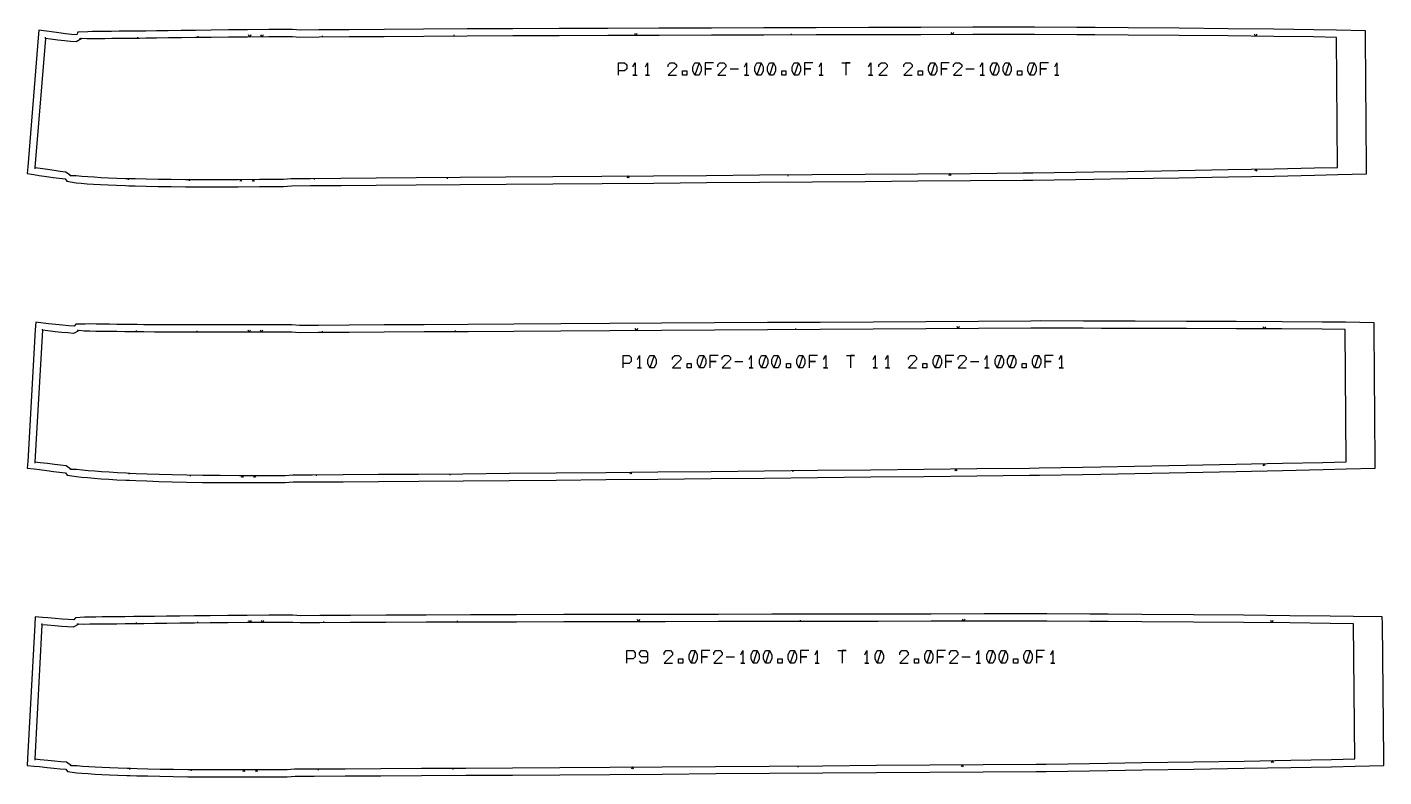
# Model space of a CAD drawing. Header units: metres. Extents: x -12 to 17699, y -154 to 17579.
# Drawn here: x -11 to 1864, y 4382 to 5419 of the extents above; entities that cross this region are included whole.
import ezdxf

# ---------------------------------------------------------------- set-up
doc = ezdxf.new("R2010")
doc.units = ezdxf.units.M

msp = doc.modelspace()

# ---------------------------------------------------------------- linework, layer by layer
at = {"layer": 'Marge'}
for points in [[(-1.548, 5214.808), (5.755, 5213.664), (15.915, 5212.113), (25.204, 5210.747), (33.729, 5209.591), (41.653, 5208.662), (43.975, 5205.502), (56.899, 5203.529), (63.743, 5202.778), (72.293, 5202.148), (81.158, 5201.521), (90.809, 5200.925), (101.312, 5200.403), (112.667, 5199.919), (125.035, 5199.464), (129.684, 5199.34), (138.662, 5199.104), (153.638, 5198.785), (170.136, 5198.474), (188.292, 5198.191), (208.228, 5197.986), (230.131, 5197.895), (254.263, 5197.907), (280.957, 5198.007), (310.584, 5198.19), (343.61, 5198.455), (354.613, 5199.346), (380.748, 5199.48), (422.973, 5199.774), (471.502, 5200.13), (526.754, 5200.544), (587.6, 5201.006), (650.972, 5201.49), (715.613, 5201.989), (783.66, 5202.516), (855.034, 5203.069), (928.17, 5203.636), (1001.331, 5204.203), (1074.257, 5204.769), (1147.359, 5205.335), (1220.085, 5205.898), (1292.922, 5206.463), (1365.425, 5207.025), (1378.837, 5207.129), (1438.042, 5208.059), (1463.291, 5208.462), (1509.72, 5209.211), (1580.516, 5210.385), (1649.109, 5211.568), (1712.633, 5212.73), (1768.244, 5213.854), (1800.143, 5214.692), (1839.953, 5215.737), (1839.879, 5225.007), (1838.445, 5404.654), (1838.375, 5413.504), (1798.655, 5414.333), (1767.017, 5414.993), (1711.897, 5415.713), (1648.949, 5416.378), (1580.99, 5417.001), (1510.862, 5417.584), (1464.875, 5417.959), (1439.87, 5418.156), (1381.212, 5418.619), (1367.923, 5418.586), (1296.103, 5418.388), (1223.959, 5418.167), (1151.924, 5417.971), (1079.51, 5417.791), (1007.269, 5417.59), (934.797, 5417.361), (862.354, 5417.116), (791.654, 5416.887), (724.241, 5416.669), (660.202, 5416.402), (597.425, 5416.075), (537.15, 5415.736), (482.414, 5415.402), (434.336, 5415.071), (392.503, 5414.734), (366.863, 5414.44), (355.838, 5415.406), (323.147, 5415.177), (293.829, 5414.93), (267.423, 5414.677), (243.563, 5414.425), (221.911, 5414.169), (202.196, 5413.892), (184.239, 5413.613), (167.936, 5413.366), (153.167, 5413.185), (144.266, 5413.099), (139.736, 5413.055), (127.542, 5412.905), (116.339, 5412.794), (105.994, 5412.689), (96.537, 5412.564), (87.85, 5412.494), (79.351, 5412.516), (73.023, 5412.25), (59.242, 5411.463), (57.883, 5408.024), (50.43, 5408.631), (42.238, 5409.506), (33.154, 5410.638), (23.169, 5411.978), (15.917, 5413.004), (5.408, 5414.492), (4.548, 5403.914), (-9.967, 5225.499), (-10.72, 5216.245)], [(-1.233, 4807.779), (6.15, 4806.861), (16.379, 4805.59), (25.712, 4804.438), (34.231, 4803.417), (42.114, 4802.538), (44.596, 4799.324), (57.384, 4797.33), (64.265, 4796.496), (72.853, 4795.756), (81.762, 4795.005), (91.462, 4794.265), (102.022, 4793.58), (113.443, 4792.918), (125.885, 4792.267), (130.564, 4792.071), (139.597, 4791.695), (154.669, 4791.149), (171.276, 4790.596), (189.552, 4790.058), (209.621, 4789.587), (231.676, 4789.232), (255.976, 4788.989), (282.859, 4788.85), (312.693, 4788.818), (345.95, 4788.899), (357.036, 4789.767), (383.334, 4789.8), (425.852, 4790.001), (474.709, 4790.307), (530.331, 4790.708), (591.578, 4791.179), (655.368, 4791.699), (720.439, 4792.294), (788.937, 4792.977), (860.776, 4793.694), (934.387, 4794.419), (1008.026, 4795.158), (1081.43, 4795.918), (1155.01, 4796.698), (1228.208, 4797.46), (1301.516, 4798.202), (1374.493, 4798.959), (1387.995, 4799.102), (1447.582, 4800.205), (1472.992, 4800.675), (1519.722, 4801.548), (1590.976, 4802.887), (1660.017, 4804.23), (1723.957, 4805.541), (1779.933, 4806.796), (1812.041, 4807.707), (1851.812, 4808.835), (1851.757, 4817.947), (1850.639, 5000.746), (1850.582, 5009.992), (1810.767, 5010.5), (1778.86, 5010.907), (1723.246, 5011.274), (1659.728, 5011.568), (1591.148, 5011.814), (1520.374, 5012.018), (1473.963, 5012.133), (1448.725, 5012.19), (1389.547, 5012.31), (1376.14, 5012.228), (1303.662, 5011.786), (1230.851, 5011.342), (1158.151, 5010.899), (1085.074, 5010.453), (1012.173, 5010.009), (939.037, 5009.562), (865.927, 5009.116), (794.577, 5008.68), (726.554, 5008.265), (661.936, 5007.871), (598.587, 5007.487), (537.764, 5007.121), (482.533, 5006.791), (434.028, 5006.506), (391.829, 5006.268), (365.748, 5006.1), (354.812, 5006.908), (321.837, 5006.861), (292.266, 5006.84), (265.635, 5006.847), (241.575, 5006.881), (219.746, 5006.932), (199.867, 5006.981), (181.756, 5007.027), (165.312, 5007.09), (150.418, 5007.196), (141.439, 5007.29), (136.885, 5007.337), (124.591, 5007.456), (113.299, 5007.595), (102.881, 5007.729), (93.343, 5007.834), (84.566, 5007.972), (76.065, 5008.179), (69.391, 5008.127), (56.486, 5007.884), (54.304, 5005.085), (46.675, 5005.702), (38.311, 5006.499), (29.071, 5007.463), (18.92, 5008.564), (11.573, 5009.383), (1.089, 5010.551), (0.482, 5000.019), (-9.983, 4818.277), (-10.522, 4808.933)], [(-1.045, 4396.964), (6.403, 4396.181), (16.736, 4395.109), (26.167, 4394.153), (34.782, 4393.326), (42.748, 4392.637), (45.224, 4389.481), (58.149, 4387.765), (65.078, 4387.079), (73.727, 4386.522), (82.697, 4385.952), (92.456, 4385.396), (103.082, 4384.901), (114.576, 4384.433), (127.096, 4383.979), (131.792, 4383.85), (140.888, 4383.604), (156.05, 4383.253), (172.759, 4382.896), (191.149, 4382.556), (211.341, 4382.278), (233.525, 4382.101), (257.968, 4382.013), (285.011, 4382.003), (315.026, 4382.07), (348.485, 4382.217), (359.59, 4383.064), (386.096, 4383.118), (428.88, 4383.302), (478.05, 4383.552), (534.031, 4383.861), (595.677, 4384.217), (659.883, 4384.601), (725.376, 4385.022), (794.32, 4385.491), (866.63, 4385.983), (940.726, 4386.483), (1014.848, 4386.989), (1088.733, 4387.504), (1162.795, 4388.028), (1236.475, 4388.543), (1310.266, 4389.049), (1383.722, 4389.562), (1397.311, 4389.658), (1457.288, 4390.556), (1482.865, 4390.942), (1529.901, 4391.661), (1601.622, 4392.778), (1671.114, 4393.906), (1735.471, 4395.019), (1791.812, 4396.099), (1824.128, 4396.913), (1863.974, 4397.915), (1863.874, 4407.333), (1861.896, 4594.163), (1861.802, 4603.067), (1822.067, 4603.738), (1789.948, 4604.28), (1733.964, 4604.886), (1670.022, 4605.453), (1600.986, 4605.991), (1529.744, 4606.499), (1483.025, 4606.825), (1457.621, 4606.997), (1398.051, 4607.399), (1384.553, 4607.382), (1311.594, 4607.272), (1238.304, 4607.146), (1165.124, 4607.037), (1091.562, 4606.942), (1018.176, 4606.83), (944.555, 4606.697), (870.962, 4606.554), (799.14, 4606.421), (730.66, 4606.294), (665.608, 4606.129), (601.836, 4605.92), (540.607, 4605.698), (485.004, 4605.478), (436.167, 4605.255), (393.674, 4605.023), (367.374, 4604.82), (356.387, 4605.571), (323.176, 4605.414), (293.39, 4605.237), (266.562, 4605.048), (242.321, 4604.853), (220.327, 4604.645), (200.302, 4604.414), (182.059, 4604.174), (165.492, 4603.957), (150.481, 4603.787), (141.441, 4603.698), (136.838, 4603.652), (124.446, 4603.495), (113.066, 4603.364), (102.563, 4603.236), (92.942, 4603.087), (84.09, 4602.977), (75.526, 4602.934), (68.771, 4602.684), (55.946, 4602.083), (53.587, 4599.182), (45.916, 4599.551), (37.507, 4600.099), (28.206, 4600.817), (17.985, 4601.673), (10.573, 4602.331), (0.243, 4603.248), (-0.298, 4592.892), (-9.986, 4407.431), (-10.481, 4397.956)]]:
    msp.add_lwpolyline(points, close=True, dxfattribs=at)
at = {"layer": 'Patron'}
for points in [[(0, 5224.688), (7.303, 5223.544), (17.425, 5221.998), (26.659, 5220.641), (35.072, 5219.501), (42.816, 5218.594), (49.768, 5213.653), (57.071, 5213.527), (64.779, 5212.724), (73.022, 5212.121), (81.864, 5211.496), (91.425, 5210.906), (101.808, 5210.391), (113.092, 5209.91), (125.403, 5209.457), (129.949, 5209.337), (138.925, 5209.1), (153.85, 5208.783), (170.325, 5208.472), (188.447, 5208.19), (208.331, 5207.985), (230.173, 5207.895), (254.258, 5207.907), (280.92, 5208.007), (310.523, 5208.189), (343.53, 5208.454), (353.779, 5209.311), (380.685, 5209.48), (422.904, 5209.773), (471.428, 5210.129), (526.679, 5210.544), (587.524, 5211.005), (650.895, 5211.489), (715.535, 5211.988), (783.582, 5212.516), (854.956, 5213.069), (928.092, 5213.636), (1001.253, 5214.203), (1074.179, 5214.768), (1147.282, 5215.334), (1220.008, 5215.898), (1292.844, 5216.463), (1365.347, 5217.025), (1378.76, 5217.129), (1437.885, 5218.058), (1463.131, 5218.46), (1509.558, 5219.21), (1580.35, 5220.383), (1648.937, 5221.567), (1712.45, 5222.729), (1768.042, 5223.852), (1799.88, 5224.688), (1798.447, 5404.335), (1766.886, 5404.994), (1711.791, 5405.713), (1648.858, 5406.378), (1580.907, 5407.001), (1510.781, 5407.584), (1464.796, 5407.959), (1439.791, 5408.156), (1381.236, 5408.619), (1367.951, 5408.587), (1296.134, 5408.388), (1223.986, 5408.167), (1151.948, 5407.971), (1079.538, 5407.791), (1007.301, 5407.59), (934.831, 5407.361), (862.386, 5407.116), (791.687, 5406.887), (724.283, 5406.669), (660.254, 5406.402), (597.481, 5406.076), (537.211, 5405.736), (482.482, 5405.402), (434.417, 5405.072), (392.598, 5404.735), (365.947, 5404.482), (355.908, 5405.406), (323.232, 5405.177), (293.925, 5404.931), (267.528, 5404.678), (243.682, 5404.426), (222.051, 5404.17), (202.352, 5403.893), (184.39, 5403.614), (168.058, 5403.367), (153.264, 5403.185), (144.365, 5403.1), (139.858, 5403.055), (127.642, 5402.906), (116.44, 5402.794), (106.127, 5402.69), (96.617, 5402.564), (87.819, 5402.494), (79.62, 5402.519), (71.916, 5402.312), (64.742, 5403.111), (57.066, 5398.057), (49.366, 5398.688), (41.001, 5399.583), (31.824, 5400.727), (21.768, 5402.076), (14.515, 5403.103)], [(0, 4817.702), (7.384, 4816.785), (17.612, 4815.514), (26.936, 4814.363), (35.421, 4813.346), (43.222, 4812.477), (50.319, 4807.524), (57.654, 4807.327), (65.413, 4806.43), (73.707, 4805.719), (82.602, 4804.97), (92.222, 4804.236), (102.669, 4803.559), (114.022, 4802.901), (126.408, 4802.253), (130.981, 4802.062), (140.012, 4801.686), (155.031, 4801.143), (171.609, 4800.591), (189.846, 4800.054), (209.856, 4799.584), (231.837, 4799.23), (256.076, 4798.989), (282.91, 4798.85), (312.704, 4798.818), (345.925, 4798.899), (356.228, 4799.734), (383.31, 4799.8), (425.805, 4800), (474.647, 4800.307), (530.259, 4800.707), (591.501, 4801.179), (655.286, 4801.699), (720.347, 4802.294), (788.837, 4802.977), (860.676, 4803.693), (934.288, 4804.419), (1007.926, 4805.158), (1081.327, 4805.918), (1154.904, 4806.698), (1228.104, 4807.46), (1301.414, 4808.202), (1374.389, 4808.958), (1387.888, 4809.102), (1447.397, 4810.204), (1472.807, 4810.673), (1519.535, 4811.547), (1590.788, 4812.885), (1659.823, 4814.228), (1723.752, 4815.539), (1779.709, 4816.793), (1811.757, 4817.703), (1810.639, 5000.501), (1778.794, 5000.907), (1723.2, 5001.274), (1659.692, 5001.569), (1591.119, 5001.814), (1520.349, 5002.018), (1473.94, 5002.133), (1448.705, 5002.19), (1389.608, 5002.31), (1376.201, 5002.229), (1303.723, 5001.787), (1230.912, 5001.342), (1158.212, 5000.899), (1085.135, 5000.453), (1012.234, 5000.009), (939.098, 4999.562), (865.988, 4999.116), (794.638, 4998.68), (726.615, 4998.265), (661.997, 4997.871), (598.647, 4997.488), (537.824, 4997.121), (482.592, 4996.791), (434.084, 4996.506), (391.881, 4996.268), (364.984, 4996.13), (354.826, 4996.908), (321.844, 4996.861), (292.264, 4996.84), (265.621, 4996.847), (241.552, 4996.881), (219.721, 4996.932), (199.842, 4996.981), (181.718, 4997.027), (165.24, 4997.09), (150.313, 4997.196), (141.335, 4997.291), (136.789, 4997.338), (124.467, 4997.457), (113.17, 4997.596), (102.771, 4997.73), (93.186, 4997.835), (84.319, 4997.975), (76.055, 4998.179), (68.299, 4998.187), (61.045, 4998.983), (53.497, 4995.118), (45.725, 4995.747), (37.274, 4996.553), (27.992, 4997.521), (17.812, 4998.625), (10.466, 4999.444)], [(0, 4406.909), (7.448, 4406.126), (17.767, 4405.056), (27.175, 4404.102), (35.737, 4403.28), (43.608, 4402.6), (50.79, 4397.79), (58.183, 4397.765), (66.006, 4397.036), (74.365, 4396.501), (83.33, 4395.932), (93.024, 4395.38), (103.547, 4394.89), (114.983, 4394.424), (127.458, 4393.972), (132.064, 4393.846), (141.159, 4393.6), (156.281, 4393.25), (172.973, 4392.894), (191.334, 4392.554), (211.478, 4392.277), (233.605, 4392.1), (258.004, 4392.013), (285.014, 4392.003), (315.003, 4392.07), (348.441, 4392.217), (358.805, 4393.033), (386.065, 4393.118), (428.837, 4393.301), (477.999, 4393.551), (533.976, 4393.861), (595.62, 4394.216), (659.823, 4394.601), (725.312, 4395.022), (794.252, 4395.491), (866.562, 4395.983), (940.658, 4396.483), (1014.78, 4396.989), (1088.663, 4397.503), (1162.725, 4398.027), (1236.405, 4398.542), (1310.198, 4399.049), (1383.652, 4399.561), (1397.24, 4399.658), (1457.138, 4400.555), (1482.714, 4400.941), (1529.748, 4401.66), (1601.466, 4402.777), (1670.952, 4403.905), (1735.298, 4405.017), (1791.62, 4406.098), (1823.876, 4406.909), (1821.898, 4593.739), (1789.84, 4594.281), (1733.875, 4594.886), (1669.944, 4595.454), (1600.915, 4595.992), (1529.674, 4596.499), (1482.957, 4596.825), (1457.554, 4596.997), (1398.064, 4597.399), (1384.568, 4597.382), (1311.611, 4597.272), (1238.319, 4597.146), (1165.137, 4597.037), (1091.577, 4596.942), (1018.194, 4596.83), (944.575, 4596.697), (870.98, 4596.554), (799.159, 4596.421), (730.686, 4596.294), (665.641, 4596.129), (601.872, 4595.92), (540.647, 4595.698), (485.05, 4595.478), (436.222, 4595.255), (393.74, 4595.023), (366.666, 4594.845), (356.435, 4595.571), (323.235, 4595.414), (293.46, 4595.237), (266.642, 4595.049), (242.416, 4594.853), (220.442, 4594.646), (200.433, 4594.415), (182.191, 4594.175), (165.605, 4593.958), (150.579, 4593.788), (141.542, 4593.698), (136.965, 4593.652), (124.561, 4593.495), (113.188, 4593.364), (102.718, 4593.237), (93.066, 4593.088), (84.137, 4592.977), (75.813, 4592.938), (68.001, 4592.713), (60.688, 4593.278), (53.104, 4589.194), (45.265, 4589.573), (36.738, 4590.129), (27.371, 4590.852), (17.1, 4591.712), (9.689, 4592.37)]]:
    msp.add_lwpolyline(points, close=True, dxfattribs=at)
at = {"layer": 'Repers points'}
for p, q in [((14.515, 5403.103), (14.767, 5404.885)), ((63.128, 5402.048), (62.138, 5403.552)), ((63.128, 5402.048), (62.138, 5403.552)), ((142.351, 5403.08), (142.333, 5404.88)), ((225.826, 5404.214), (225.805, 5406.014)), ((397.227, 5404.772), (397.212, 5406.572)), ((579.301, 5405.973), (579.291, 5407.773)), ((1045.559, 5407.697), (1045.554, 5409.497)), ((0, 5224.688), (-0.279, 5222.91)), ((48.786, 5214.351), (47.743, 5212.884)), ((48.786, 5214.351), (47.743, 5212.884)), ((1040.158, 5214.505), (1040.172, 5212.705)), ((128.737, 5209.369), (128.689, 5207.569)), ((212.96, 5207.966), (212.953, 5206.166)), ((385.926, 5209.516), (385.938, 5207.716)), ((569.657, 5210.87), (569.671, 5209.07)), ((10.466, 4999.444), (10.665, 5001.233)), ((60.016, 4998.457), (59.196, 5000.059)), ((60.016, 4998.457), (59.196, 5000.059)), ((140.15, 4997.303), (140.169, 4999.103)), ((224.386, 4996.921), (224.39, 4998.721)), ((397.359, 4996.299), (397.349, 4998.099)), ((581.092, 4997.382), (581.082, 4999.182)), ((1051.598, 5000.249), (1051.587, 5002.049)), ((0, 4817.702), (-0.222, 4815.916)), ((49.267, 4808.258), (48.237, 4806.782)), ((49.267, 4808.258), (48.237, 4806.782)), ((129.672, 4802.117), (129.597, 4800.318)), ((214.421, 4799.51), (214.392, 4797.711)), ((388.527, 4799.825), (388.536, 4798.025)), ((573.47, 4801.04), (573.484, 4799.24)), ((1047.063, 4805.563), (1047.082, 4803.763)), ((9.689, 4592.37), (9.848, 4594.163)), ((59.596, 4592.69), (58.742, 4594.275)), ((59.596, 4592.69), (58.742, 4594.275)), ((140.258, 4593.685), (140.24, 4595.485)), ((225.043, 4594.69), (225.026, 4596.489)), ((399.158, 4595.053), (399.148, 4596.853)), ((584.103, 4595.855), (584.096, 4597.655)), ((1057.716, 4596.89), (1057.714, 4598.69)), ((0, 4406.909), (-0.188, 4405.119)), ((49.773, 4398.47), (48.772, 4396.975)), ((49.773, 4398.47), (48.772, 4396.975)), ((130.821, 4393.88), (130.772, 4392.081)), ((216.151, 4392.24), (216.137, 4390.44)), ((391.402, 4393.141), (391.41, 4391.341)), ((577.558, 4394.112), (577.568, 4392.312)), ((1054.264, 4397.264), (1054.277, 4395.464))]:
    msp.add_line(p, q, dxfattribs=at)
at = {"layer": 'Repers suspente'}
for p, q in [((296.837, 5404.955), (295.312, 5407.942)), ((298.312, 5407.968), (296.837, 5404.955)), ((313.821, 5405.098), (312.296, 5408.085)), ((315.296, 5408.111), (313.821, 5405.098)), ((830.416, 5407.013), (828.906, 5410.008)), ((831.906, 5410.018), (830.416, 5407.013)), ((1267.751, 5408.301), (1266.242, 5411.296)), ((1269.242, 5411.305), (1267.751, 5408.301)), ((1686.828, 5405.977), (1685.36, 5408.993)), ((1688.36, 5408.961), (1686.828, 5405.977)), ((819.692, 5212.796), (818.215, 5209.784)), ((821.215, 5209.807), (819.692, 5212.796)), ((1264.372, 5216.242), (1262.895, 5213.231)), ((1265.895, 5213.254), (1264.372, 5216.242)), ((1687.24, 5222.267), (1685.795, 5219.24)), ((1688.794, 5219.295), (1687.24, 5222.267)), ((284.617, 5208.03), (283.136, 5205.021)), ((286.136, 5205.039), (284.617, 5208.03)), ((301.755, 5208.135), (300.274, 5205.126)), ((303.273, 5205.145), (301.755, 5208.135)), ((296.043, 4996.843), (294.541, 4999.841)), ((297.541, 4999.844), (296.043, 4996.843)), ((313.181, 4996.855), (311.679, 4999.854)), ((314.679, 4999.856), (313.181, 4996.855)), ((831.13, 4998.903), (829.612, 5001.894)), ((832.612, 5001.912), (831.13, 4998.903)), ((1275.815, 5001.616), (1274.297, 5004.607)), ((1277.297, 5004.625), (1275.815, 5001.616)), ((1698.726, 5001.387), (1697.24, 5004.394)), ((1700.239, 5004.38), (1698.726, 5001.387)), ((823.456, 4803.322), (821.986, 4800.307)), ((824.986, 4800.337), (823.456, 4803.322)), ((1272.749, 4807.912), (1271.28, 4804.897)), ((1274.28, 4804.927), (1272.749, 4807.912)), ((1698.387, 4815.019), (1696.949, 4811.989)), ((1699.948, 4812.05), (1698.387, 4815.019)), ((286.547, 4798.846), (285.044, 4795.848)), ((288.044, 4795.845), (286.547, 4798.846)), ((303.798, 4798.827), (302.295, 4795.829)), ((305.295, 4795.826), (303.798, 4798.827)), ((297.171, 4595.259), (295.653, 4598.25)), ((298.653, 4598.268), (297.171, 4595.259)), ((314.422, 4595.362), (312.904, 4598.353)), ((315.904, 4598.371), (314.422, 4595.362)), ((834.098, 4596.486), (832.593, 4599.483)), ((835.593, 4599.488), (834.098, 4596.486)), ((1283.415, 4597.223), (1281.91, 4600.221)), ((1284.91, 4600.226), (1283.415, 4597.223)), ((1709.106, 4595.106), (1707.633, 4598.119)), ((1710.633, 4598.093), (1709.106, 4595.106)), ((288.753, 4392.011), (287.259, 4389.008)), ((290.259, 4389.014), (288.753, 4392.011)), ((306.117, 4392.05), (304.623, 4389.047)), ((307.623, 4389.053), (306.117, 4392.05)), ((825.777, 4395.705), (824.297, 4392.695)), ((827.297, 4392.715), (825.777, 4395.705)), ((1281.436, 4398.852), (1279.956, 4395.841)), ((1282.956, 4395.862), (1281.436, 4398.852)), ((1709.883, 4404.578), (1708.435, 4401.552)), ((1711.434, 4401.604), (1709.883, 4404.578))]:
    msp.add_line(p, q, dxfattribs=at)
at = {"layer": 'Text'}
for p, q in [((806.358, 5352.251), (806.358, 5369.394)), ((806.358, 5369.394), (814.929, 5369.394)), ((814.929, 5369.394), (817.786, 5366.537)), ((817.786, 5366.537), (817.786, 5360.822)), ((826.358, 5363.679), (829.215, 5369.394)), ((829.215, 5369.394), (829.215, 5352.251)), ((843.501, 5363.679), (846.358, 5369.394)), ((846.358, 5369.394), (846.358, 5352.251)), ((874.929, 5366.537), (877.786, 5369.394)), ((874.929, 5363.679), (874.929, 5366.537)), ((886.358, 5363.679), (874.929, 5352.251)), ((877.786, 5369.394), (883.501, 5369.394)), ((883.501, 5369.394), (886.358, 5366.537)), ((886.358, 5366.537), (886.358, 5363.679)), ((909.215, 5363.679), (912.072, 5369.394)), ((909.215, 5357.965), (909.215, 5363.679)), ((912.072, 5369.394), (917.786, 5369.394)), ((917.786, 5369.394), (912.072, 5352.251)), ((917.786, 5369.394), (920.643, 5363.679)), ((920.643, 5363.679), (920.643, 5357.965)), ((937.786, 5369.394), (926.358, 5369.394)), ((926.358, 5369.394), (926.358, 5360.822)), ((943.501, 5366.537), (946.358, 5369.394)), ((943.501, 5363.679), (943.501, 5366.537)), ((954.929, 5363.679), (943.501, 5352.251)), ((946.358, 5369.394), (952.072, 5369.394)), ((952.072, 5369.394), (954.929, 5366.537)), ((954.929, 5366.537), (954.929, 5363.679)), ((980.643, 5363.679), (983.501, 5369.394)), ((983.501, 5369.394), (983.501, 5352.251)), ((994.929, 5363.679), (997.786, 5369.394)), ((994.929, 5357.965), (994.929, 5363.679)), ((997.786, 5369.394), (1003.501, 5369.394)), ((1003.501, 5369.394), (997.786, 5352.251)), ((1003.501, 5369.394), (1006.358, 5363.679)), ((1006.358, 5363.679), (1006.358, 5357.965)), ((1012.072, 5363.679), (1014.929, 5369.394)), ((1012.072, 5357.965), (1012.072, 5363.679)), ((1014.929, 5369.394), (1020.643, 5369.394)), ((1020.643, 5369.394), (1014.929, 5352.251)), ((1020.643, 5369.394), (1023.501, 5363.679)), ((1023.501, 5363.679), (1023.501, 5357.965)), ((1046.358, 5363.679), (1049.215, 5369.394)), ((1046.358, 5357.965), (1046.358, 5363.679)), ((1049.215, 5369.394), (1054.929, 5369.394)), ((1054.929, 5369.394), (1049.215, 5352.251)), ((1054.929, 5369.394), (1057.786, 5363.679)), ((1057.786, 5363.679), (1057.786, 5357.965)), ((1074.929, 5369.394), (1063.501, 5369.394)), ((1063.501, 5369.394), (1063.501, 5360.822)), ((1083.501, 5363.679), (1086.358, 5369.394)), ((1086.358, 5369.394), (1086.358, 5352.251)), ((1114.929, 5369.394), (1126.358, 5369.394)), ((1126.358, 5369.394), (1120.643, 5369.394)), ((1120.643, 5369.394), (1120.643, 5352.251)), ((1152.072, 5363.679), (1154.929, 5369.394)), ((1154.929, 5369.394), (1154.929, 5352.251)), ((1166.358, 5366.537), (1169.215, 5369.394)), ((1166.358, 5363.679), (1166.358, 5366.537)), ((1177.786, 5363.679), (1166.358, 5352.251)), ((1169.215, 5369.394), (1174.929, 5369.394)), ((1174.929, 5369.394), (1177.786, 5366.537)), ((1177.786, 5366.537), (1177.786, 5363.679)), ((1200.643, 5366.537), (1203.501, 5369.394)), ((1200.643, 5363.679), (1200.643, 5366.537)), ((1212.072, 5363.679), (1200.643, 5352.251)), ((1203.501, 5369.394), (1209.215, 5369.394)), ((1209.215, 5369.394), (1212.072, 5366.537)), ((1212.072, 5366.537), (1212.072, 5363.679)), ((1234.929, 5363.679), (1237.786, 5369.394)), ((1234.929, 5357.965), (1234.929, 5363.679)), ((1237.786, 5369.394), (1243.501, 5369.394)), ((1243.501, 5369.394), (1237.786, 5352.251)), ((1243.501, 5369.394), (1246.358, 5363.679)), ((1246.358, 5363.679), (1246.358, 5357.965)), ((1263.501, 5369.394), (1252.072, 5369.394)), ((1252.072, 5369.394), (1252.072, 5360.822)), ((1269.215, 5366.537), (1272.072, 5369.394)), ((1269.215, 5363.679), (1269.215, 5366.537)), ((1280.643, 5363.679), (1269.215, 5352.251)), ((1272.072, 5369.394), (1277.786, 5369.394)), ((1277.786, 5369.394), (1280.643, 5366.537)), ((1280.643, 5366.537), (1280.643, 5363.679)), ((1306.358, 5363.679), (1309.215, 5369.394)), ((1309.215, 5369.394), (1309.215, 5352.251)), ((1320.643, 5363.679), (1323.501, 5369.394)), ((1320.643, 5357.965), (1320.643, 5363.679)), ((1323.501, 5369.394), (1329.215, 5369.394)), ((1329.215, 5369.394), (1323.501, 5352.251)), ((1329.215, 5369.394), (1332.072, 5363.679)), ((1332.072, 5363.679), (1332.072, 5357.965)), ((1337.786, 5363.679), (1340.643, 5369.394)), ((1337.786, 5357.965), (1337.786, 5363.679)), ((1340.643, 5369.394), (1346.358, 5369.394)), ((1346.358, 5369.394), (1340.643, 5352.251)), ((1346.358, 5369.394), (1349.215, 5363.679)), ((1349.215, 5363.679), (1349.215, 5357.965)), ((1372.072, 5363.679), (1374.929, 5369.394)), ((1372.072, 5357.965), (1372.072, 5363.679)), ((1374.929, 5369.394), (1380.643, 5369.394)), ((1380.643, 5369.394), (1374.929, 5352.251)), ((1380.643, 5369.394), (1383.501, 5363.679)), ((1383.501, 5363.679), (1383.501, 5357.965)), ((1400.643, 5369.394), (1389.215, 5369.394)), ((1389.215, 5369.394), (1389.215, 5360.822)), ((1409.215, 5363.679), (1412.072, 5369.394)), ((1412.072, 5369.394), (1412.072, 5352.251)), ((814.929, 5357.965), (806.358, 5357.965)), ((817.786, 5360.822), (814.929, 5357.965)), ((829.215, 5352.251), (826.358, 5352.251)), ((826.358, 5352.251), (832.072, 5352.251)), ((846.358, 5352.251), (843.501, 5352.251)), ((843.501, 5352.251), (849.215, 5352.251)), ((874.929, 5352.251), (886.358, 5352.251)), ((894.929, 5357.965), (900.643, 5357.965)), ((894.929, 5352.251), (894.929, 5357.965)), ((900.643, 5352.251), (894.929, 5352.251)), ((900.643, 5357.965), (900.643, 5352.251)), ((912.072, 5352.251), (909.215, 5357.965)), ((917.786, 5352.251), (912.072, 5352.251)), ((920.643, 5357.965), (917.786, 5352.251)), ((926.358, 5360.822), (934.929, 5360.822)), ((934.929, 5360.822), (926.358, 5360.822)), ((926.358, 5360.822), (926.358, 5352.251)), ((943.501, 5352.251), (954.929, 5352.251)), ((960.643, 5360.822), (972.072, 5360.822)), ((983.501, 5352.251), (980.643, 5352.251)), ((980.643, 5352.251), (986.358, 5352.251)), ((997.786, 5352.251), (994.929, 5357.965)), ((1003.501, 5352.251), (997.786, 5352.251)), ((1006.358, 5357.965), (1003.501, 5352.251)), ((1014.929, 5352.251), (1012.072, 5357.965)), ((1020.643, 5352.251), (1014.929, 5352.251)), ((1023.501, 5357.965), (1020.643, 5352.251)), ((1032.072, 5357.965), (1037.786, 5357.965)), ((1032.072, 5352.251), (1032.072, 5357.965)), ((1037.786, 5352.251), (1032.072, 5352.251)), ((1037.786, 5357.965), (1037.786, 5352.251)), ((1049.215, 5352.251), (1046.358, 5357.965)), ((1054.929, 5352.251), (1049.215, 5352.251)), ((1057.786, 5357.965), (1054.929, 5352.251)), ((1063.501, 5360.822), (1072.072, 5360.822)), ((1072.072, 5360.822), (1063.501, 5360.822)), ((1063.501, 5360.822), (1063.501, 5352.251)), ((1086.358, 5352.251), (1083.501, 5352.251)), ((1083.501, 5352.251), (1089.215, 5352.251)), ((1154.929, 5352.251), (1152.072, 5352.251)), ((1152.072, 5352.251), (1157.786, 5352.251)), ((1166.358, 5352.251), (1177.786, 5352.251)), ((1200.643, 5352.251), (1212.072, 5352.251)), ((1220.643, 5357.965), (1226.358, 5357.965)), ((1220.643, 5352.251), (1220.643, 5357.965)), ((1226.358, 5352.251), (1220.643, 5352.251)), ((1226.358, 5357.965), (1226.358, 5352.251)), ((1237.786, 5352.251), (1234.929, 5357.965)), ((1243.501, 5352.251), (1237.786, 5352.251)), ((1246.358, 5357.965), (1243.501, 5352.251)), ((1252.072, 5360.822), (1260.643, 5360.822)), ((1260.643, 5360.822), (1252.072, 5360.822)), ((1252.072, 5360.822), (1252.072, 5352.251)), ((1269.215, 5352.251), (1280.643, 5352.251)), ((1286.358, 5360.822), (1297.786, 5360.822)), ((1309.215, 5352.251), (1306.358, 5352.251)), ((1306.358, 5352.251), (1312.072, 5352.251)), ((1323.501, 5352.251), (1320.643, 5357.965)), ((1329.215, 5352.251), (1323.501, 5352.251)), ((1332.072, 5357.965), (1329.215, 5352.251)), ((1340.643, 5352.251), (1337.786, 5357.965)), ((1346.358, 5352.251), (1340.643, 5352.251)), ((1349.215, 5357.965), (1346.358, 5352.251)), ((1357.786, 5357.965), (1363.501, 5357.965)), ((1357.786, 5352.251), (1357.786, 5357.965)), ((1363.501, 5352.251), (1357.786, 5352.251)), ((1363.501, 5357.965), (1363.501, 5352.251)), ((1374.929, 5352.251), (1372.072, 5357.965)), ((1380.643, 5352.251), (1374.929, 5352.251)), ((1383.501, 5357.965), (1380.643, 5352.251)), ((1389.215, 5360.822), (1397.786, 5360.822)), ((1397.786, 5360.822), (1389.215, 5360.822)), ((1389.215, 5360.822), (1389.215, 5352.251)), ((1412.072, 5352.251), (1409.215, 5352.251)), ((1409.215, 5352.251), (1414.929, 5352.251)), ((812.684, 4947.62), (812.684, 4964.763)), ((812.684, 4964.763), (821.256, 4964.763)), ((821.256, 4953.335), (812.684, 4953.335)), ((821.256, 4964.763), (824.113, 4961.906)), ((824.113, 4956.192), (821.256, 4953.335)), ((824.113, 4961.906), (824.113, 4956.192)), ((832.684, 4959.049), (835.542, 4964.763)), ((835.542, 4964.763), (835.542, 4947.62)), ((846.97, 4959.049), (849.827, 4964.763)), ((846.97, 4953.335), (846.97, 4959.049)), ((849.827, 4947.62), (846.97, 4953.335)), ((849.827, 4964.763), (855.542, 4964.763)), ((855.542, 4964.763), (849.827, 4947.62)), ((855.542, 4964.763), (858.399, 4959.049)), ((858.399, 4953.335), (855.542, 4947.62)), ((858.399, 4959.049), (858.399, 4953.335)), ((881.256, 4961.906), (884.113, 4964.763)), ((881.256, 4959.049), (881.256, 4961.906)), ((892.684, 4959.049), (881.256, 4947.62)), ((884.113, 4964.763), (889.827, 4964.763)), ((889.827, 4964.763), (892.684, 4961.906)), ((892.684, 4961.906), (892.684, 4959.049)), ((901.256, 4953.335), (906.97, 4953.335)), ((901.256, 4947.62), (901.256, 4953.335)), ((906.97, 4953.335), (906.97, 4947.62)), ((915.542, 4959.049), (918.399, 4964.763)), ((915.542, 4953.335), (915.542, 4959.049)), ((918.399, 4947.62), (915.542, 4953.335)), ((918.399, 4964.763), (924.113, 4964.763)), ((924.113, 4964.763), (918.399, 4947.62)), ((924.113, 4964.763), (926.97, 4959.049)), ((926.97, 4953.335), (924.113, 4947.62)), ((926.97, 4959.049), (926.97, 4953.335)), ((944.113, 4964.763), (932.684, 4964.763)), ((932.684, 4964.763), (932.684, 4956.192)), ((932.684, 4956.192), (941.256, 4956.192)), ((941.256, 4956.192), (932.684, 4956.192)), ((932.684, 4956.192), (932.684, 4947.62)), ((949.827, 4961.906), (952.684, 4964.763)), ((949.827, 4959.049), (949.827, 4961.906)), ((961.256, 4959.049), (949.827, 4947.62)), ((952.684, 4964.763), (958.399, 4964.763)), ((958.399, 4964.763), (961.256, 4961.906)), ((961.256, 4961.906), (961.256, 4959.049)), ((966.97, 4956.192), (978.399, 4956.192)), ((986.97, 4959.049), (989.827, 4964.763)), ((989.827, 4964.763), (989.827, 4947.62)), ((1001.256, 4959.049), (1004.113, 4964.763)), ((1001.256, 4953.335), (1001.256, 4959.049)), ((1004.113, 4947.62), (1001.256, 4953.335)), ((1004.113, 4964.763), (1009.827, 4964.763)), ((1009.827, 4964.763), (1004.113, 4947.62)), ((1009.827, 4964.763), (1012.684, 4959.049)), ((1012.684, 4953.335), (1009.827, 4947.62)), ((1012.684, 4959.049), (1012.684, 4953.335)), ((1018.399, 4959.049), (1021.256, 4964.763)), ((1018.399, 4953.335), (1018.399, 4959.049)), ((1021.256, 4947.62), (1018.399, 4953.335)), ((1021.256, 4964.763), (1026.97, 4964.763)), ((1026.97, 4964.763), (1021.256, 4947.62)), ((1026.97, 4964.763), (1029.827, 4959.049)), ((1029.827, 4953.335), (1026.97, 4947.62)), ((1029.827, 4959.049), (1029.827, 4953.335)), ((1038.399, 4953.335), (1044.113, 4953.335)), ((1038.399, 4947.62), (1038.399, 4953.335)), ((1044.113, 4953.335), (1044.113, 4947.62)), ((1052.684, 4959.049), (1055.542, 4964.763)), ((1052.684, 4953.335), (1052.684, 4959.049)), ((1055.542, 4947.62), (1052.684, 4953.335)), ((1055.542, 4964.763), (1061.256, 4964.763)), ((1061.256, 4964.763), (1055.542, 4947.62)), ((1061.256, 4964.763), (1064.113, 4959.049)), ((1064.113, 4953.335), (1061.256, 4947.62)), ((1064.113, 4959.049), (1064.113, 4953.335)), ((1081.256, 4964.763), (1069.827, 4964.763)), ((1069.827, 4964.763), (1069.827, 4956.192)), ((1069.827, 4956.192), (1078.399, 4956.192)), ((1078.399, 4956.192), (1069.827, 4956.192)), ((1069.827, 4956.192), (1069.827, 4947.62)), ((1089.827, 4959.049), (1092.684, 4964.763)), ((1092.684, 4964.763), (1092.684, 4947.62)), ((1121.256, 4964.763), (1132.684, 4964.763)), ((1132.684, 4964.763), (1126.97, 4964.763)), ((1126.97, 4964.763), (1126.97, 4947.62)), ((1158.399, 4959.049), (1161.256, 4964.763)), ((1161.256, 4964.763), (1161.256, 4947.62)), ((1175.542, 4959.049), (1178.399, 4964.763)), ((1178.399, 4964.763), (1178.399, 4947.62)), ((1206.97, 4961.906), (1209.827, 4964.763)), ((1206.97, 4959.049), (1206.97, 4961.906)), ((1218.399, 4959.049), (1206.97, 4947.62)), ((1209.827, 4964.763), (1215.542, 4964.763)), ((1215.542, 4964.763), (1218.399, 4961.906)), ((1218.399, 4961.906), (1218.399, 4959.049)), ((1226.97, 4953.335), (1232.684, 4953.335)), ((1226.97, 4947.62), (1226.97, 4953.335)), ((1232.684, 4953.335), (1232.684, 4947.62)), ((1241.256, 4959.049), (1244.113, 4964.763)), ((1241.256, 4953.335), (1241.256, 4959.049)), ((1244.113, 4947.62), (1241.256, 4953.335)), ((1244.113, 4964.763), (1249.827, 4964.763)), ((1249.827, 4964.763), (1244.113, 4947.62)), ((1249.827, 4964.763), (1252.684, 4959.049)), ((1252.684, 4953.335), (1249.827, 4947.62)), ((1252.684, 4959.049), (1252.684, 4953.335)), ((1269.827, 4964.763), (1258.399, 4964.763)), ((1258.399, 4964.763), (1258.399, 4956.192)), ((1258.399, 4956.192), (1266.97, 4956.192)), ((1266.97, 4956.192), (1258.399, 4956.192)), ((1258.399, 4956.192), (1258.399, 4947.62)), ((1275.542, 4961.906), (1278.399, 4964.763)), ((1275.542, 4959.049), (1275.542, 4961.906)), ((1286.97, 4959.049), (1275.542, 4947.62)), ((1278.399, 4964.763), (1284.113, 4964.763)), ((1284.113, 4964.763), (1286.97, 4961.906)), ((1286.97, 4961.906), (1286.97, 4959.049)), ((1292.684, 4956.192), (1304.113, 4956.192)), ((1312.684, 4959.049), (1315.542, 4964.763)), ((1315.542, 4964.763), (1315.542, 4947.62)), ((1326.97, 4959.049), (1329.827, 4964.763)), ((1326.97, 4953.335), (1326.97, 4959.049)), ((1329.827, 4947.62), (1326.97, 4953.335)), ((1329.827, 4964.763), (1335.542, 4964.763)), ((1335.542, 4964.763), (1329.827, 4947.62)), ((1335.542, 4964.763), (1338.399, 4959.049)), ((1338.399, 4953.335), (1335.542, 4947.62)), ((1338.399, 4959.049), (1338.399, 4953.335)), ((1344.113, 4959.049), (1346.97, 4964.763)), ((1344.113, 4953.335), (1344.113, 4959.049)), ((1346.97, 4947.62), (1344.113, 4953.335)), ((1346.97, 4964.763), (1352.684, 4964.763)), ((1352.684, 4964.763), (1346.97, 4947.62)), ((1352.684, 4964.763), (1355.542, 4959.049)), ((1355.542, 4953.335), (1352.684, 4947.62)), ((1355.542, 4959.049), (1355.542, 4953.335)), ((1364.113, 4953.335), (1369.827, 4953.335)), ((1364.113, 4947.62), (1364.113, 4953.335)), ((1369.827, 4953.335), (1369.827, 4947.62)), ((1378.399, 4959.049), (1381.256, 4964.763)), ((1378.399, 4953.335), (1378.399, 4959.049)), ((1381.256, 4947.62), (1378.399, 4953.335)), ((1381.256, 4964.763), (1386.97, 4964.763)), ((1386.97, 4964.763), (1381.256, 4947.62)), ((1386.97, 4964.763), (1389.827, 4959.049)), ((1389.827, 4953.335), (1386.97, 4947.62)), ((1389.827, 4959.049), (1389.827, 4953.335)), ((1406.97, 4964.763), (1395.542, 4964.763)), ((1395.542, 4964.763), (1395.542, 4956.192)), ((1395.542, 4956.192), (1404.113, 4956.192)), ((1404.113, 4956.192), (1395.542, 4956.192)), ((1395.542, 4956.192), (1395.542, 4947.62)), ((1415.542, 4959.049), (1418.399, 4964.763)), ((1418.399, 4964.763), (1418.399, 4947.62)), ((835.542, 4947.62), (832.684, 4947.62)), ((832.684, 4947.62), (838.399, 4947.62)), ((855.542, 4947.62), (849.827, 4947.62)), ((881.256, 4947.62), (892.684, 4947.62)), ((906.97, 4947.62), (901.256, 4947.62)), ((924.113, 4947.62), (918.399, 4947.62)), ((949.827, 4947.62), (961.256, 4947.62)), ((989.827, 4947.62), (986.97, 4947.62)), ((986.97, 4947.62), (992.684, 4947.62)), ((1009.827, 4947.62), (1004.113, 4947.62)), ((1026.97, 4947.62), (1021.256, 4947.62)), ((1044.113, 4947.62), (1038.399, 4947.62)), ((1061.256, 4947.62), (1055.542, 4947.62)), ((1092.684, 4947.62), (1089.827, 4947.62)), ((1089.827, 4947.62), (1095.542, 4947.62)), ((1161.256, 4947.62), (1158.399, 4947.62)), ((1158.399, 4947.62), (1164.113, 4947.62)), ((1178.399, 4947.62), (1175.542, 4947.62)), ((1175.542, 4947.62), (1181.256, 4947.62)), ((1206.97, 4947.62), (1218.399, 4947.62)), ((1232.684, 4947.62), (1226.97, 4947.62)), ((1249.827, 4947.62), (1244.113, 4947.62)), ((1275.542, 4947.62), (1286.97, 4947.62)), ((1315.542, 4947.62), (1312.684, 4947.62)), ((1312.684, 4947.62), (1318.399, 4947.62)), ((1335.542, 4947.62), (1329.827, 4947.62)), ((1352.684, 4947.62), (1346.97, 4947.62)), ((1369.827, 4947.62), (1364.113, 4947.62)), ((1386.97, 4947.62), (1381.256, 4947.62)), ((1418.399, 4947.62), (1415.542, 4947.62)), ((1415.542, 4947.62), (1421.256, 4947.62)), ((818.119, 4539.384), (818.119, 4556.527)), ((818.119, 4556.527), (826.691, 4556.527)), ((826.691, 4556.527), (829.548, 4553.669)), ((835.262, 4553.669), (838.119, 4556.527)), ((838.119, 4556.527), (843.834, 4556.527)), ((843.834, 4556.527), (846.691, 4553.669)), ((869.548, 4553.669), (872.405, 4556.527)), ((872.405, 4556.527), (878.119, 4556.527)), ((878.119, 4556.527), (880.976, 4553.669)), ((903.834, 4550.812), (906.691, 4556.527)), ((906.691, 4556.527), (912.405, 4556.527)), ((912.405, 4556.527), (906.691, 4539.384)), ((912.405, 4556.527), (915.262, 4550.812)), ((932.405, 4556.527), (920.976, 4556.527)), ((920.976, 4556.527), (920.976, 4547.955)), ((938.119, 4553.669), (940.976, 4556.527)), ((940.976, 4556.527), (946.691, 4556.527)), ((946.691, 4556.527), (949.548, 4553.669)), ((975.262, 4550.812), (978.119, 4556.527)), ((978.119, 4556.527), (978.119, 4539.384)), ((989.548, 4550.812), (992.405, 4556.527)), ((992.405, 4556.527), (998.119, 4556.527)), ((998.119, 4556.527), (992.405, 4539.384)), ((998.119, 4556.527), (1000.976, 4550.812)), ((1006.691, 4550.812), (1009.548, 4556.527)), ((1009.548, 4556.527), (1015.262, 4556.527)), ((1015.262, 4556.527), (1009.548, 4539.384)), ((1015.262, 4556.527), (1018.119, 4550.812)), ((1040.976, 4550.812), (1043.834, 4556.527)), ((1043.834, 4556.527), (1049.548, 4556.527)), ((1049.548, 4556.527), (1043.834, 4539.384)), ((1049.548, 4556.527), (1052.405, 4550.812)), ((1069.548, 4556.527), (1058.119, 4556.527)), ((1058.119, 4556.527), (1058.119, 4547.955)), ((1078.119, 4550.812), (1080.976, 4556.527)), ((1080.976, 4556.527), (1080.976, 4539.384)), ((1109.548, 4556.527), (1120.976, 4556.527)), ((1120.976, 4556.527), (1115.262, 4556.527)), ((1115.262, 4556.527), (1115.262, 4539.384)), ((1146.691, 4550.812), (1149.548, 4556.527)), ((1149.548, 4556.527), (1149.548, 4539.384)), ((1160.976, 4550.812), (1163.834, 4556.527)), ((1163.834, 4556.527), (1169.548, 4556.527)), ((1169.548, 4556.527), (1163.834, 4539.384)), ((1169.548, 4556.527), (1172.405, 4550.812)), ((1195.262, 4553.669), (1198.119, 4556.527)), ((1198.119, 4556.527), (1203.834, 4556.527)), ((1203.834, 4556.527), (1206.691, 4553.669)), ((1229.548, 4550.812), (1232.405, 4556.527)), ((1232.405, 4556.527), (1238.119, 4556.527)), ((1238.119, 4556.527), (1232.405, 4539.384)), ((1238.119, 4556.527), (1240.976, 4550.812)), ((1258.119, 4556.527), (1246.691, 4556.527)), ((1246.691, 4556.527), (1246.691, 4547.955)), ((1263.834, 4553.669), (1266.691, 4556.527)), ((1266.691, 4556.527), (1272.405, 4556.527)), ((1272.405, 4556.527), (1275.262, 4553.669)), ((1300.976, 4550.812), (1303.834, 4556.527)), ((1303.834, 4556.527), (1303.834, 4539.384)), ((1315.262, 4550.812), (1318.119, 4556.527)), ((1318.119, 4556.527), (1323.834, 4556.527)), ((1323.834, 4556.527), (1318.119, 4539.384)), ((1323.834, 4556.527), (1326.691, 4550.812)), ((1332.405, 4550.812), (1335.262, 4556.527)), ((1335.262, 4556.527), (1340.976, 4556.527)), ((1340.976, 4556.527), (1335.262, 4539.384)), ((1340.976, 4556.527), (1343.834, 4550.812)), ((1366.691, 4550.812), (1369.548, 4556.527)), ((1369.548, 4556.527), (1375.262, 4556.527)), ((1375.262, 4556.527), (1369.548, 4539.384)), ((1375.262, 4556.527), (1378.119, 4550.812)), ((1395.262, 4556.527), (1383.834, 4556.527)), ((1383.834, 4556.527), (1383.834, 4547.955)), ((1403.834, 4550.812), (1406.691, 4556.527)), ((1406.691, 4556.527), (1406.691, 4539.384)), ((826.691, 4545.098), (818.119, 4545.098)), ((829.548, 4547.955), (826.691, 4545.098)), ((829.548, 4553.669), (829.548, 4547.955)), ((835.262, 4550.812), (835.262, 4553.669)), ((838.119, 4547.955), (835.262, 4550.812)), ((838.119, 4539.384), (835.262, 4542.241)), ((846.691, 4547.955), (838.119, 4547.955)), ((843.834, 4539.384), (838.119, 4539.384)), ((846.691, 4542.241), (843.834, 4539.384)), ((846.691, 4553.669), (846.691, 4542.241)), ((869.548, 4550.812), (869.548, 4553.669)), ((880.976, 4550.812), (869.548, 4539.384)), ((869.548, 4539.384), (880.976, 4539.384)), ((880.976, 4553.669), (880.976, 4550.812)), ((889.548, 4545.098), (895.262, 4545.098)), ((889.548, 4539.384), (889.548, 4545.098)), ((895.262, 4539.384), (889.548, 4539.384)), ((895.262, 4545.098), (895.262, 4539.384)), ((903.834, 4545.098), (903.834, 4550.812)), ((906.691, 4539.384), (903.834, 4545.098)), ((912.405, 4539.384), (906.691, 4539.384)), ((915.262, 4545.098), (912.405, 4539.384)), ((915.262, 4550.812), (915.262, 4545.098)), ((920.976, 4547.955), (929.548, 4547.955)), ((929.548, 4547.955), (920.976, 4547.955)), ((920.976, 4547.955), (920.976, 4539.384)), ((938.119, 4550.812), (938.119, 4553.669)), ((949.548, 4550.812), (938.119, 4539.384)), ((938.119, 4539.384), (949.548, 4539.384)), ((949.548, 4553.669), (949.548, 4550.812)), ((955.262, 4547.955), (966.691, 4547.955)), ((978.119, 4539.384), (975.262, 4539.384)), ((975.262, 4539.384), (980.976, 4539.384)), ((989.548, 4545.098), (989.548, 4550.812)), ((992.405, 4539.384), (989.548, 4545.098)), ((998.119, 4539.384), (992.405, 4539.384)), ((1000.976, 4545.098), (998.119, 4539.384)), ((1000.976, 4550.812), (1000.976, 4545.098)), ((1006.691, 4545.098), (1006.691, 4550.812)), ((1009.548, 4539.384), (1006.691, 4545.098)), ((1015.262, 4539.384), (1009.548, 4539.384)), ((1018.119, 4545.098), (1015.262, 4539.384)), ((1018.119, 4550.812), (1018.119, 4545.098)), ((1026.691, 4545.098), (1032.405, 4545.098)), ((1026.691, 4539.384), (1026.691, 4545.098)), ((1032.405, 4539.384), (1026.691, 4539.384)), ((1032.405, 4545.098), (1032.405, 4539.384)), ((1040.976, 4545.098), (1040.976, 4550.812)), ((1043.834, 4539.384), (1040.976, 4545.098)), ((1049.548, 4539.384), (1043.834, 4539.384)), ((1052.405, 4545.098), (1049.548, 4539.384)), ((1052.405, 4550.812), (1052.405, 4545.098)), ((1058.119, 4547.955), (1066.691, 4547.955)), ((1066.691, 4547.955), (1058.119, 4547.955)), ((1058.119, 4547.955), (1058.119, 4539.384)), ((1080.976, 4539.384), (1078.119, 4539.384)), ((1078.119, 4539.384), (1083.834, 4539.384)), ((1149.548, 4539.384), (1146.691, 4539.384)), ((1146.691, 4539.384), (1152.405, 4539.384)), ((1160.976, 4545.098), (1160.976, 4550.812)), ((1163.834, 4539.384), (1160.976, 4545.098)), ((1169.548, 4539.384), (1163.834, 4539.384)), ((1172.405, 4545.098), (1169.548, 4539.384)), ((1172.405, 4550.812), (1172.405, 4545.098)), ((1195.262, 4550.812), (1195.262, 4553.669)), ((1206.691, 4550.812), (1195.262, 4539.384)), ((1195.262, 4539.384), (1206.691, 4539.384)), ((1206.691, 4553.669), (1206.691, 4550.812)), ((1215.262, 4545.098), (1220.976, 4545.098)), ((1215.262, 4539.384), (1215.262, 4545.098)), ((1220.976, 4539.384), (1215.262, 4539.384)), ((1220.976, 4545.098), (1220.976, 4539.384)), ((1229.548, 4545.098), (1229.548, 4550.812)), ((1232.405, 4539.384), (1229.548, 4545.098)), ((1238.119, 4539.384), (1232.405, 4539.384)), ((1240.976, 4545.098), (1238.119, 4539.384)), ((1240.976, 4550.812), (1240.976, 4545.098)), ((1246.691, 4547.955), (1255.262, 4547.955)), ((1255.262, 4547.955), (1246.691, 4547.955)), ((1246.691, 4547.955), (1246.691, 4539.384)), ((1263.834, 4550.812), (1263.834, 4553.669)), ((1275.262, 4550.812), (1263.834, 4539.384)), ((1263.834, 4539.384), (1275.262, 4539.384)), ((1275.262, 4553.669), (1275.262, 4550.812)), ((1280.976, 4547.955), (1292.405, 4547.955)), ((1303.834, 4539.384), (1300.976, 4539.384)), ((1300.976, 4539.384), (1306.691, 4539.384)), ((1315.262, 4545.098), (1315.262, 4550.812)), ((1318.119, 4539.384), (1315.262, 4545.098)), ((1323.834, 4539.384), (1318.119, 4539.384)), ((1326.691, 4545.098), (1323.834, 4539.384)), ((1326.691, 4550.812), (1326.691, 4545.098)), ((1332.405, 4545.098), (1332.405, 4550.812)), ((1335.262, 4539.384), (1332.405, 4545.098)), ((1340.976, 4539.384), (1335.262, 4539.384)), ((1343.834, 4545.098), (1340.976, 4539.384)), ((1343.834, 4550.812), (1343.834, 4545.098)), ((1352.405, 4545.098), (1358.119, 4545.098)), ((1352.405, 4539.384), (1352.405, 4545.098)), ((1358.119, 4539.384), (1352.405, 4539.384)), ((1358.119, 4545.098), (1358.119, 4539.384)), ((1366.691, 4545.098), (1366.691, 4550.812)), ((1369.548, 4539.384), (1366.691, 4545.098)), ((1375.262, 4539.384), (1369.548, 4539.384)), ((1378.119, 4545.098), (1375.262, 4539.384)), ((1378.119, 4550.812), (1378.119, 4545.098)), ((1383.834, 4547.955), (1392.405, 4547.955)), ((1392.405, 4547.955), (1383.834, 4547.955)), ((1383.834, 4547.955), (1383.834, 4539.384)), ((1406.691, 4539.384), (1403.834, 4539.384)), ((1403.834, 4539.384), (1409.548, 4539.384))]:
    msp.add_line(p, q, dxfattribs=at)

doc.saveas('drawing.dxf')
